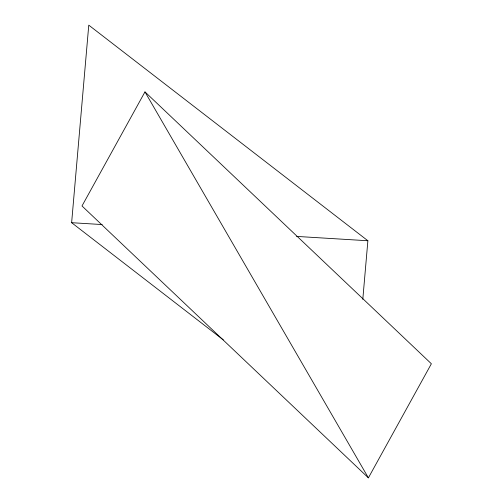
<?xml version="1.0" encoding="UTF-8"?>
<svg xmlns="http://www.w3.org/2000/svg" width="503" height="503" viewBox="0 0 503 503"><rect width="100%" height="100%" fill="white"/><g stroke="black" fill="none" stroke-linecap="round" stroke-linejoin="round"><path stroke-width="0.75" d="M223.307 339.865L71.627 222.697L88.767 25.15L367.882 240.755L362.801 299.316M144.971 91.886L81.995 205.966L368.397 477.85L431.373 363.77L144.971 91.886L368.397 477.85M71.627 222.697L102.191 224.564M296.563 236.41L367.882 240.755"/></g></svg>
